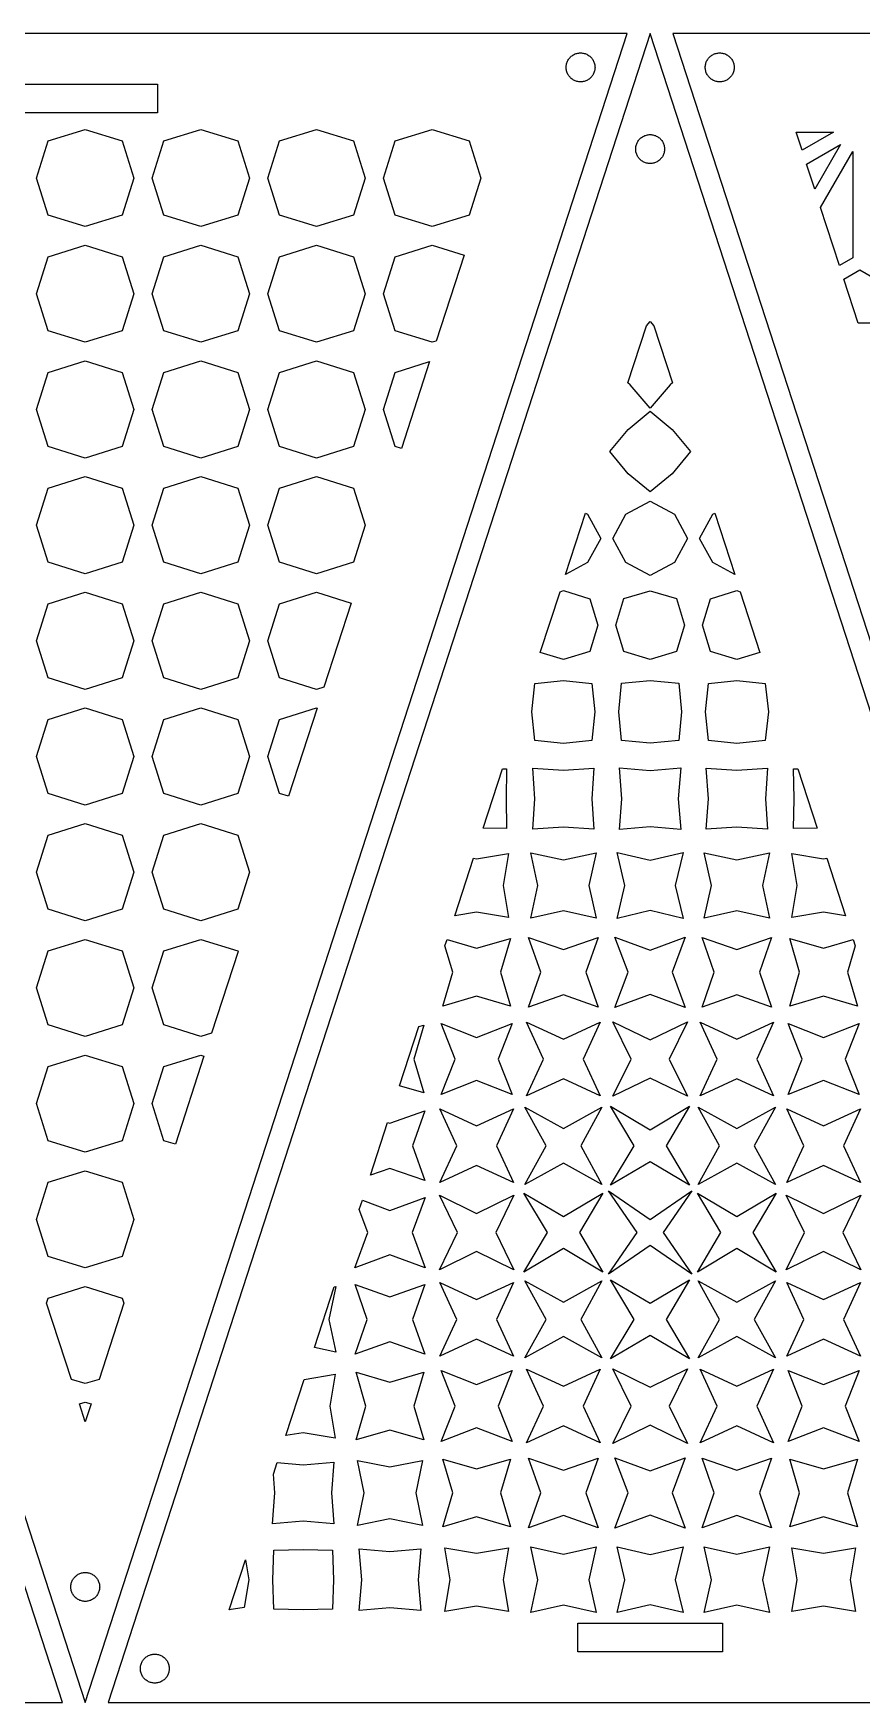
# Model space of a CAD drawing. Header units: metres. Extents: x 20 to 1108, y 20 to 485.
# Drawn here: x 478.6 to 593.2, y 20 to 250.8 of the extents above; entities that cross this region are included whole.
import ezdxf

# ---------------------------------------------------------------- set-up
doc = ezdxf.new("R2010")
doc.units = ezdxf.units.M

msp = doc.modelspace()

# ---------------------------------------------------------------- linework, layer by layer
for p, q in [((482.617, 20), (407.617, 250.826)), ((560.772, 250.826), (410.772, 250.826)), ((410.772, 250.826), (485.772, 20.0001)), ((485.772, 20.0001), (560.772, 250.826)), ((563.926, 250.826), (488.926, 20)), ((638.926, 20), (563.926, 250.826)), ((717.081, 250.826), (567.081, 250.826)), ((567.081, 250.826), (642.081, 20.0001)), ((552.49, 246.976), (552.547, 247.087)), ((552.547, 247.087), (552.611, 247.195)), ((552.611, 247.195), (552.682, 247.3)), ((552.682, 247.3), (552.758, 247.399)), ((552.758, 247.399), (552.842, 247.493)), ((552.842, 247.493), (552.931, 247.582)), ((552.931, 247.582), (553.025, 247.665)), ((553.025, 247.665), (553.124, 247.742)), ((553.124, 247.742), (553.228, 247.813)), ((553.228, 247.813), (553.336, 247.877)), ((553.336, 247.877), (553.449, 247.934)), ((553.449, 247.934), (553.564, 247.984)), ((553.564, 247.984), (553.682, 248.026)), ((553.682, 248.026), (553.802, 248.062)), ((553.802, 248.062), (553.925, 248.089)), ((553.925, 248.089), (554.049, 248.109)), ((554.049, 248.109), (554.174, 248.12)), ((554.174, 248.12), (554.3, 248.124)), ((554.3, 248.124), (554.425, 248.12)), ((554.425, 248.12), (554.55, 248.109)), ((554.55, 248.109), (554.674, 248.089)), ((554.674, 248.089), (554.797, 248.062)), ((554.797, 248.062), (554.917, 248.026)), ((554.917, 248.026), (555.036, 247.984)), ((555.036, 247.984), (555.152, 247.934)), ((555.152, 247.934), (555.263, 247.877)), ((555.263, 247.877), (555.372, 247.813)), ((555.372, 247.813), (555.475, 247.742)), ((555.475, 247.742), (555.575, 247.665)), ((555.575, 247.665), (555.669, 247.582)), ((555.669, 247.582), (555.757, 247.493)), ((555.757, 247.493), (555.841, 247.399)), ((555.841, 247.399), (555.917, 247.3)), ((555.917, 247.3), (555.989, 247.195)), ((555.989, 247.195), (556.052, 247.087)), ((556.052, 247.087), (556.11, 246.976)), ((571.743, 246.976), (571.8, 247.087)), ((571.8, 247.087), (571.864, 247.195)), ((571.864, 247.195), (571.935, 247.3)), ((571.935, 247.3), (572.011, 247.399)), ((572.011, 247.399), (572.095, 247.493)), ((572.095, 247.493), (572.183, 247.582)), ((572.183, 247.582), (572.278, 247.665)), ((572.278, 247.665), (572.378, 247.742)), ((572.378, 247.742), (572.481, 247.813)), ((572.481, 247.813), (572.589, 247.877)), ((572.589, 247.877), (572.701, 247.934)), ((572.701, 247.934), (572.817, 247.984)), ((572.817, 247.984), (572.935, 248.026)), ((572.935, 248.026), (573.055, 248.062)), ((573.055, 248.062), (573.178, 248.089)), ((573.178, 248.089), (573.302, 248.109)), ((573.302, 248.109), (573.427, 248.12)), ((573.427, 248.12), (573.552, 248.124)), ((573.552, 248.124), (573.678, 248.12)), ((573.678, 248.12), (573.803, 248.109)), ((573.803, 248.109), (573.927, 248.089)), ((573.927, 248.089), (574.05, 248.062)), ((574.05, 248.062), (574.171, 248.026)), ((574.171, 248.026), (574.289, 247.984)), ((574.289, 247.984), (574.404, 247.934)), ((574.404, 247.934), (574.516, 247.877)), ((574.516, 247.877), (574.625, 247.813)), ((574.625, 247.813), (574.728, 247.742)), ((574.728, 247.742), (574.828, 247.665)), ((574.828, 247.665), (574.922, 247.582)), ((574.922, 247.582), (575.01, 247.493)), ((575.01, 247.493), (575.094, 247.399)), ((575.094, 247.399), (575.171, 247.3)), ((575.171, 247.3), (575.242, 247.195)), ((575.242, 247.195), (575.305, 247.087)), ((575.305, 247.087), (575.363, 246.976)), ((552.3, 246.124), (552.304, 246.249)), ((552.304, 245.998), (552.3, 246.124)), ((552.304, 246.249), (552.316, 246.375)), ((552.316, 245.873), (552.304, 245.998)), ((552.316, 246.375), (552.335, 246.499)), ((552.335, 245.749), (552.316, 245.873)), ((552.335, 246.499), (552.363, 246.621)), ((552.363, 245.627), (552.335, 245.749)), ((552.363, 246.621), (552.398, 246.742)), ((552.398, 245.506), (552.363, 245.627)), ((552.398, 246.742), (552.44, 246.86)), ((552.44, 245.388), (552.398, 245.506)), ((552.44, 246.86), (552.49, 246.976)), ((552.49, 245.273), (552.44, 245.388)), ((552.547, 245.16), (552.49, 245.273)), ((552.611, 245.052), (552.547, 245.16)), ((552.682, 244.948), (552.611, 245.052)), ((552.758, 244.849), (552.682, 244.948)), ((552.842, 244.755), (552.758, 244.849)), ((552.931, 244.666), (552.842, 244.755)), ((555.757, 244.755), (555.669, 244.666)), ((555.841, 244.849), (555.757, 244.755)), ((555.917, 244.948), (555.841, 244.849)), ((555.989, 245.052), (555.917, 244.948)), ((556.052, 245.16), (555.989, 245.052)), ((556.11, 245.273), (556.052, 245.16)), ((556.11, 246.976), (556.16, 246.86)), ((556.16, 245.388), (556.11, 245.273)), ((556.16, 246.86), (556.202, 246.742)), ((556.202, 245.506), (556.16, 245.388)), ((556.202, 246.742), (556.237, 246.621)), ((556.237, 245.627), (556.202, 245.506)), ((556.237, 246.621), (556.264, 246.499)), ((556.264, 245.749), (556.237, 245.627)), ((556.264, 246.499), (556.284, 246.375)), ((556.284, 245.873), (556.264, 245.749)), ((556.284, 246.375), (556.295, 246.249)), ((556.295, 245.998), (556.284, 245.873)), ((556.295, 246.249), (556.3, 246.124)), ((556.3, 246.124), (556.295, 245.998)), ((571.552, 246.124), (571.557, 246.249)), ((571.557, 245.998), (571.552, 246.124)), ((571.557, 246.249), (571.569, 246.375)), ((571.569, 245.873), (571.557, 245.998)), ((571.569, 246.375), (571.589, 246.499)), ((571.589, 245.749), (571.569, 245.873)), ((571.589, 246.499), (571.616, 246.621)), ((571.616, 245.627), (571.589, 245.749)), ((571.616, 246.621), (571.651, 246.742)), ((571.651, 245.506), (571.616, 245.627)), ((571.651, 246.742), (571.693, 246.86)), ((571.693, 245.388), (571.651, 245.506)), ((571.693, 246.86), (571.743, 246.976)), ((571.743, 245.273), (571.693, 245.388)), ((571.8, 245.16), (571.743, 245.273)), ((571.864, 245.052), (571.8, 245.16)), ((571.935, 244.948), (571.864, 245.052)), ((572.011, 244.849), (571.935, 244.948)), ((572.095, 244.755), (572.011, 244.849)), ((572.183, 244.666), (572.095, 244.755)), ((575.01, 244.755), (574.922, 244.666)), ((575.094, 244.849), (575.01, 244.755)), ((575.171, 244.948), (575.094, 244.849)), ((575.242, 245.052), (575.171, 244.948)), ((575.305, 245.16), (575.242, 245.052)), ((575.363, 245.273), (575.305, 245.16)), ((575.363, 246.976), (575.413, 246.86)), ((575.413, 245.388), (575.363, 245.273)), ((575.413, 246.86), (575.455, 246.742)), ((575.455, 245.506), (575.413, 245.388)), ((575.455, 246.742), (575.49, 246.621)), ((575.49, 245.627), (575.455, 245.506)), ((575.49, 246.621), (575.517, 246.499)), ((575.517, 245.749), (575.49, 245.627)), ((575.517, 246.499), (575.537, 246.375)), ((575.537, 245.873), (575.517, 245.749)), ((575.537, 246.375), (575.548, 246.249)), ((575.548, 245.998), (575.537, 245.873)), ((575.548, 246.249), (575.552, 246.124)), ((575.552, 246.124), (575.548, 245.998)), ((475.772, 243.826), (495.772, 243.826)), ((495.772, 243.826), (495.772, 239.826)), ((553.025, 244.583), (552.931, 244.666)), ((553.124, 244.506), (553.025, 244.583)), ((553.228, 244.436), (553.124, 244.506)), ((553.336, 244.371), (553.228, 244.436)), ((553.449, 244.315), (553.336, 244.371)), ((553.564, 244.265), (553.449, 244.315)), ((553.682, 244.222), (553.564, 244.265)), ((553.802, 244.187), (553.682, 244.222)), ((553.925, 244.159), (553.802, 244.187)), ((554.049, 244.14), (553.925, 244.159)), ((554.174, 244.128), (554.049, 244.14)), ((554.3, 244.124), (554.174, 244.128)), ((554.425, 244.128), (554.3, 244.124)), ((554.55, 244.14), (554.425, 244.128)), ((554.674, 244.159), (554.55, 244.14)), ((554.797, 244.187), (554.674, 244.159)), ((554.917, 244.222), (554.797, 244.187)), ((555.036, 244.265), (554.917, 244.222)), ((555.152, 244.315), (555.036, 244.265)), ((555.263, 244.371), (555.152, 244.315)), ((555.372, 244.436), (555.263, 244.371)), ((555.475, 244.506), (555.372, 244.436)), ((555.575, 244.583), (555.475, 244.506)), ((555.669, 244.666), (555.575, 244.583)), ((572.278, 244.583), (572.183, 244.666)), ((572.378, 244.506), (572.278, 244.583)), ((572.481, 244.436), (572.378, 244.506)), ((572.589, 244.371), (572.481, 244.436)), ((572.701, 244.315), (572.589, 244.371)), ((572.817, 244.265), (572.701, 244.315)), ((572.935, 244.222), (572.817, 244.265)), ((573.055, 244.187), (572.935, 244.222)), ((573.178, 244.159), (573.055, 244.187)), ((573.302, 244.14), (573.178, 244.159)), ((573.427, 244.128), (573.302, 244.14)), ((573.552, 244.124), (573.427, 244.128)), ((573.678, 244.128), (573.552, 244.124)), ((573.803, 244.14), (573.678, 244.128)), ((573.927, 244.159), (573.803, 244.14)), ((574.05, 244.187), (573.927, 244.159)), ((574.171, 244.222), (574.05, 244.187)), ((574.289, 244.265), (574.171, 244.222)), ((574.404, 244.315), (574.289, 244.265)), ((574.516, 244.371), (574.404, 244.315)), ((574.625, 244.436), (574.516, 244.371)), ((574.728, 244.506), (574.625, 244.436)), ((574.828, 244.583), (574.728, 244.506)), ((574.922, 244.666), (574.828, 244.583)), ((495.772, 239.826), (475.772, 239.826)), ((479.052, 230.826), (480.652, 235.946)), ((480.652, 235.946), (485.772, 237.546)), ((485.772, 237.546), (490.892, 235.946)), ((490.892, 235.946), (492.492, 230.826)), ((495.052, 230.826), (496.652, 235.946)), ((496.652, 235.946), (501.772, 237.546)), ((501.772, 237.546), (506.892, 235.946)), ((506.892, 235.946), (508.492, 230.826)), ((511.052, 230.826), (512.652, 235.946)), ((512.652, 235.946), (517.772, 237.546)), ((517.772, 237.546), (522.892, 235.946)), ((522.892, 235.946), (524.492, 230.826)), ((527.052, 230.826), (528.652, 235.946)), ((528.652, 235.946), (533.772, 237.546)), ((533.772, 237.546), (538.892, 235.946)), ((538.892, 235.946), (540.492, 230.826)), ((561.989, 235.324), (562.024, 235.444)), ((562.024, 235.444), (562.067, 235.562)), ((562.067, 235.562), (562.117, 235.678)), ((562.117, 235.678), (562.173, 235.79)), ((562.173, 235.79), (562.238, 235.898)), ((562.238, 235.898), (562.308, 236.002)), ((562.308, 236.002), (562.385, 236.101)), ((562.385, 236.101), (562.468, 236.195)), ((562.468, 236.195), (562.557, 236.284)), ((562.557, 236.284), (562.652, 236.367)), ((562.652, 236.367), (562.751, 236.444)), ((562.751, 236.444), (562.855, 236.515)), ((562.855, 236.515), (562.962, 236.579)), ((562.962, 236.579), (563.075, 236.636)), ((563.075, 236.636), (563.19, 236.686)), ((563.19, 236.686), (563.308, 236.728)), ((563.308, 236.728), (563.429, 236.763)), ((563.429, 236.763), (563.551, 236.791)), ((563.551, 236.791), (563.675, 236.81)), ((563.675, 236.81), (563.8, 236.822)), ((563.8, 236.822), (563.926, 236.826)), ((563.926, 236.826), (564.052, 236.822)), ((564.052, 236.822), (564.177, 236.81)), ((564.177, 236.81), (564.301, 236.791)), ((564.301, 236.791), (564.423, 236.763)), ((564.423, 236.763), (564.544, 236.728)), ((564.544, 236.728), (564.663, 236.686)), ((564.663, 236.686), (564.778, 236.636)), ((564.778, 236.636), (564.89, 236.579)), ((564.89, 236.579), (564.998, 236.515)), ((564.998, 236.515), (565.102, 236.444)), ((565.102, 236.444), (565.201, 236.367)), ((565.201, 236.367), (565.295, 236.284)), ((565.295, 236.284), (565.384, 236.195)), ((565.384, 236.195), (565.467, 236.101)), ((565.467, 236.101), (565.544, 236.002)), ((565.544, 236.002), (565.615, 235.898)), ((565.615, 235.898), (565.679, 235.79)), ((565.679, 235.79), (565.736, 235.678)), ((565.736, 235.678), (565.786, 235.562)), ((565.786, 235.562), (565.829, 235.444)), ((565.829, 235.444), (565.864, 235.324)), ((584.136, 237.167), (589.289, 237.167)), ((584.95, 234.663), (584.136, 237.167)), ((589.289, 237.167), (584.95, 234.663)), ((585.571, 232.752), (590.271, 235.466)), ((590.271, 235.466), (586.699, 229.279)), ((561.926, 234.826), (561.93, 234.952)), ((561.93, 234.701), (561.926, 234.826)), ((561.93, 234.952), (561.942, 235.077)), ((561.942, 234.576), (561.93, 234.701)), ((561.942, 235.077), (561.961, 235.201)), ((561.961, 234.451), (561.942, 234.576)), ((561.961, 235.201), (561.989, 235.324)), ((561.989, 234.329), (561.961, 234.451)), ((562.024, 234.208), (561.989, 234.329)), ((562.067, 234.09), (562.024, 234.208)), ((562.117, 233.975), (562.067, 234.09)), ((562.173, 233.863), (562.117, 233.975)), ((562.238, 233.755), (562.173, 233.863)), ((562.308, 233.651), (562.238, 233.755)), ((562.385, 233.551), (562.308, 233.651)), ((562.468, 233.457), (562.385, 233.551)), ((562.557, 233.368), (562.468, 233.457)), ((562.652, 233.285), (562.557, 233.368)), ((562.751, 233.208), (562.652, 233.285)), ((562.855, 233.138), (562.751, 233.208)), ((562.962, 233.074), (562.855, 233.138)), ((564.998, 233.138), (564.89, 233.074)), ((565.102, 233.208), (564.998, 233.138)), ((565.201, 233.285), (565.102, 233.208)), ((565.295, 233.368), (565.201, 233.285)), ((565.384, 233.457), (565.295, 233.368)), ((565.467, 233.551), (565.384, 233.457)), ((565.544, 233.651), (565.467, 233.551)), ((565.615, 233.755), (565.544, 233.651)), ((565.679, 233.863), (565.615, 233.755)), ((565.736, 233.975), (565.679, 233.863)), ((565.786, 234.09), (565.736, 233.975)), ((565.829, 234.208), (565.786, 234.09)), ((565.864, 234.329), (565.829, 234.208)), ((565.864, 235.324), (565.891, 235.201)), ((565.891, 234.451), (565.864, 234.329)), ((565.891, 235.201), (565.911, 235.077)), ((565.911, 234.576), (565.891, 234.451)), ((565.911, 235.077), (565.922, 234.952)), ((565.922, 234.701), (565.911, 234.576)), ((565.922, 234.952), (565.926, 234.826)), ((565.926, 234.826), (565.922, 234.701)), ((587.517, 226.763), (591.974, 234.483)), ((591.974, 234.483), (591.973, 219.809)), ((480.652, 225.706), (479.052, 230.826)), ((492.492, 230.826), (490.892, 225.706)), ((496.652, 225.706), (495.052, 230.826)), ((508.492, 230.826), (506.892, 225.706)), ((512.652, 225.706), (511.052, 230.826)), ((524.492, 230.826), (522.892, 225.706)), ((528.652, 225.706), (527.052, 230.826)), ((540.492, 230.826), (538.892, 225.706)), ((563.075, 233.017), (562.962, 233.074)), ((563.19, 232.967), (563.075, 233.017)), ((563.308, 232.924), (563.19, 232.967)), ((563.429, 232.889), (563.308, 232.924)), ((563.551, 232.862), (563.429, 232.889)), ((563.675, 232.842), (563.551, 232.862)), ((563.8, 232.83), (563.675, 232.842)), ((563.926, 232.826), (563.8, 232.83)), ((564.052, 232.83), (563.926, 232.826)), ((564.177, 232.842), (564.052, 232.83)), ((564.301, 232.862), (564.177, 232.842)), ((564.423, 232.889), (564.301, 232.862)), ((564.544, 232.924), (564.423, 232.889)), ((564.663, 232.967), (564.544, 232.924)), ((564.778, 233.017), (564.663, 232.967)), ((564.89, 233.074), (564.778, 233.017)), ((586.699, 229.279), (585.571, 232.752)), ((590.124, 218.741), (587.517, 226.763)), ((485.772, 224.107), (480.652, 225.706)), ((490.892, 225.706), (485.772, 224.107)), ((501.772, 224.107), (496.652, 225.706)), ((506.892, 225.706), (501.772, 224.107)), ((517.772, 224.107), (512.652, 225.706)), ((522.892, 225.706), (517.772, 224.107)), ((533.772, 224.107), (528.652, 225.706)), ((538.892, 225.706), (533.772, 224.107)), ((479.052, 214.826), (480.652, 219.946)), ((480.652, 219.946), (485.772, 221.546)), ((485.772, 221.546), (490.892, 219.946)), ((490.892, 219.946), (492.492, 214.826)), ((495.052, 214.826), (496.652, 219.946)), ((496.652, 219.946), (501.772, 221.546)), ((501.772, 221.546), (506.892, 219.946)), ((506.892, 219.946), (508.492, 214.826)), ((511.052, 214.826), (512.652, 219.946)), ((512.652, 219.946), (517.772, 221.546)), ((517.772, 221.546), (522.892, 219.946)), ((522.892, 219.946), (524.492, 214.826)), ((527.052, 214.826), (528.652, 219.946)), ((528.652, 219.946), (533.772, 221.546)), ((533.772, 221.546), (538.192, 220.165)), ((538.192, 220.165), (534.33, 208.281)), ((591.973, 219.809), (590.124, 218.741)), ((590.744, 216.83), (592.956, 218.107)), ((592.956, 218.107), (605.664, 210.771)), ((480.652, 209.706), (479.052, 214.826)), ((492.492, 214.826), (490.892, 209.706)), ((496.652, 209.706), (495.052, 214.826)), ((508.492, 214.826), (506.892, 209.706)), ((512.652, 209.706), (511.052, 214.826)), ((524.492, 214.826), (522.892, 209.706)), ((528.652, 209.706), (527.052, 214.826)), ((592.714, 210.771), (590.744, 216.83)), ((560.846, 202.513), (563.405, 210.387)), ((563.405, 210.387), (563.926, 211)), ((563.926, 211), (564.448, 210.387)), ((564.448, 210.387), (567.006, 202.513)), ((605.664, 210.771), (592.714, 210.771)), ((485.772, 208.107), (480.652, 209.706)), ((490.892, 209.706), (485.772, 208.107)), ((501.772, 208.107), (496.652, 209.706)), ((506.892, 209.706), (501.772, 208.107)), ((517.772, 208.107), (512.652, 209.706)), ((522.892, 209.706), (517.772, 208.107)), ((533.772, 208.107), (528.652, 209.706)), ((534.33, 208.281), (533.772, 208.107)), ((480.652, 203.946), (485.772, 205.546)), ((485.772, 205.546), (490.892, 203.946)), ((496.652, 203.946), (501.772, 205.546)), ((501.772, 205.546), (506.892, 203.946)), ((512.652, 203.946), (517.772, 205.546)), ((517.772, 205.546), (522.892, 203.946)), ((479.052, 198.826), (480.652, 203.946)), ((490.892, 203.946), (492.492, 198.826)), ((495.052, 198.826), (496.652, 203.946)), ((506.892, 203.946), (508.492, 198.826)), ((511.052, 198.826), (512.652, 203.946)), ((522.892, 203.946), (524.492, 198.826)), ((527.052, 198.826), (528.652, 203.946)), ((528.652, 203.946), (533.405, 205.432)), ((533.405, 205.432), (529.508, 193.439)), ((561.167, 202.24), (560.846, 202.513)), ((563.926, 199), (561.167, 202.24)), ((566.686, 202.24), (563.926, 199)), ((567.006, 202.513), (566.686, 202.24)), ((480.652, 193.706), (479.052, 198.826)), ((492.492, 198.826), (490.892, 193.706)), ((496.652, 193.706), (495.052, 198.826)), ((508.492, 198.826), (506.892, 193.706)), ((512.652, 193.706), (511.052, 198.826)), ((524.492, 198.826), (522.892, 193.706)), ((528.652, 193.706), (527.052, 198.826)), ((560.867, 196.06), (563.926, 198.58)), ((563.926, 198.58), (566.986, 196.06)), ((558.346, 193), (560.867, 196.06)), ((566.986, 196.06), (569.506, 193)), ((485.772, 192.107), (480.652, 193.706)), ((490.892, 193.706), (485.772, 192.107)), ((501.772, 192.107), (496.652, 193.706)), ((506.892, 193.706), (501.772, 192.107)), ((517.772, 192.107), (512.652, 193.706)), ((522.892, 193.706), (517.772, 192.107)), ((529.508, 193.439), (528.652, 193.706)), ((560.867, 189.94), (558.346, 193)), ((569.506, 193), (566.986, 189.94)), ((480.652, 187.946), (485.772, 189.546)), ((485.772, 189.546), (490.892, 187.946)), ((496.652, 187.946), (501.772, 189.546)), ((501.772, 189.546), (506.892, 187.946)), ((512.652, 187.946), (517.772, 189.546)), ((517.772, 189.546), (522.892, 187.946)), ((563.926, 187.42), (560.867, 189.94)), ((566.986, 189.94), (563.926, 187.42)), ((479.052, 182.826), (480.652, 187.946)), ((490.892, 187.946), (492.492, 182.826)), ((495.052, 182.826), (496.652, 187.946)), ((506.892, 187.946), (508.492, 182.826)), ((511.052, 182.826), (512.652, 187.946)), ((522.892, 187.946), (524.492, 182.826)), ((560.566, 184.36), (563.926, 186.16)), ((563.926, 186.16), (567.287, 184.36)), ((480.652, 177.706), (479.052, 182.826)), ((492.492, 182.826), (490.892, 177.706)), ((496.652, 177.706), (495.052, 182.826)), ((508.492, 182.826), (506.892, 177.706)), ((512.652, 177.706), (511.052, 182.826)), ((524.492, 182.826), (522.892, 177.706)), ((552.224, 175.978), (554.991, 184.494)), ((554.991, 184.494), (555.268, 184.341)), ((555.268, 184.341), (557.113, 181)), ((558.766, 181), (560.566, 184.36)), ((567.287, 184.36), (569.086, 181)), ((570.74, 181), (572.584, 184.341)), ((572.584, 184.341), (572.862, 184.494)), ((572.862, 184.494), (575.628, 175.978)), ((557.113, 181), (555.268, 177.659)), ((560.566, 177.64), (558.766, 181)), ((569.086, 181), (567.287, 177.64)), ((572.584, 177.659), (570.74, 181)), ((485.772, 176.107), (480.652, 177.706)), ((490.892, 177.706), (485.772, 176.107)), ((501.772, 176.107), (496.652, 177.706)), ((506.892, 177.706), (501.772, 176.107)), ((517.772, 176.107), (512.652, 177.706)), ((522.892, 177.706), (517.772, 176.107)), ((555.268, 177.659), (552.224, 175.978)), ((563.926, 175.84), (560.566, 177.64)), ((567.287, 177.64), (563.926, 175.84)), ((575.628, 175.978), (572.584, 177.659)), ((480.652, 171.946), (485.772, 173.546)), ((485.772, 173.546), (490.892, 171.946)), ((496.652, 171.946), (501.772, 173.546)), ((501.772, 173.546), (506.892, 171.946)), ((512.652, 171.946), (517.772, 173.546)), ((517.772, 173.546), (522.558, 172.05)), ((548.73, 165.224), (551.459, 173.625)), ((551.459, 173.625), (551.926, 173.77)), ((551.926, 173.77), (555.565, 172.639)), ((560.266, 172.66), (563.926, 173.74)), ((563.926, 173.74), (567.586, 172.66)), ((572.288, 172.639), (575.926, 173.77)), ((575.926, 173.77), (576.393, 173.625)), ((576.393, 173.625), (579.123, 165.224)), ((479.052, 166.826), (480.652, 171.946)), ((490.892, 171.946), (492.492, 166.826)), ((495.052, 166.826), (496.652, 171.946)), ((506.892, 171.946), (508.492, 166.826)), ((511.052, 166.826), (512.652, 171.946)), ((522.558, 172.05), (518.78, 160.421)), ((555.565, 172.639), (556.696, 169)), ((559.186, 169), (560.266, 172.66)), ((567.586, 172.66), (568.667, 169)), ((571.157, 169), (572.288, 172.639)), ((556.696, 169), (555.565, 165.361)), ((560.266, 165.34), (559.186, 169)), ((568.667, 169), (567.586, 165.34)), ((572.288, 165.361), (571.157, 169)), ((480.652, 161.706), (479.052, 166.826)), ((492.492, 166.826), (490.892, 161.706)), ((496.652, 161.706), (495.052, 166.826)), ((508.492, 166.826), (506.892, 161.706)), ((512.652, 161.706), (511.052, 166.826)), ((551.926, 164.23), (548.73, 165.224)), ((555.565, 165.361), (551.926, 164.23)), ((563.926, 164.26), (560.266, 165.34)), ((567.586, 165.34), (563.926, 164.26)), ((575.926, 164.23), (572.288, 165.361)), ((579.123, 165.224), (575.926, 164.23)), ((485.772, 160.107), (480.652, 161.706)), ((490.892, 161.706), (485.772, 160.107)), ((501.772, 160.107), (496.652, 161.706)), ((506.892, 161.706), (501.772, 160.107)), ((517.772, 160.107), (512.652, 161.706)), ((518.78, 160.421), (517.772, 160.107)), ((547.572, 157), (547.991, 160.935)), ((547.991, 160.935), (551.926, 161.355)), ((551.926, 161.355), (555.862, 160.935)), ((555.862, 160.935), (556.281, 157)), ((559.607, 157), (559.966, 160.96)), ((559.966, 160.96), (563.926, 161.32)), ((563.926, 161.32), (567.886, 160.96)), ((567.886, 160.96), (568.246, 157)), ((571.572, 157), (571.991, 160.935)), ((571.991, 160.935), (575.926, 161.355)), ((575.926, 161.355), (579.862, 160.935)), ((579.862, 160.935), (580.281, 157)), ((480.652, 155.946), (485.772, 157.546)), ((485.772, 157.546), (490.892, 155.946)), ((496.652, 155.946), (501.772, 157.546)), ((501.772, 157.546), (506.892, 155.946)), ((512.652, 155.946), (517.772, 157.546)), ((517.839, 157.526), (513.874, 145.324)), ((517.772, 157.546), (517.839, 157.526)), ((547.991, 153.065), (547.572, 157)), ((556.281, 157), (555.862, 153.065)), ((559.966, 153.04), (559.607, 157)), ((568.246, 157), (567.886, 153.04)), ((571.991, 153.065), (571.572, 157)), ((580.281, 157), (579.862, 153.065)), ((479.052, 150.826), (480.652, 155.946)), ((490.892, 155.946), (492.492, 150.826)), ((495.052, 150.826), (496.652, 155.946)), ((506.892, 155.946), (508.492, 150.826)), ((511.052, 150.826), (512.652, 155.946)), ((551.926, 152.645), (547.991, 153.065)), ((555.862, 153.065), (551.926, 152.645)), ((563.926, 152.68), (559.966, 153.04)), ((567.886, 153.04), (563.926, 152.68)), ((575.926, 152.645), (571.991, 153.065)), ((579.862, 153.065), (575.926, 152.645)), ((480.652, 145.706), (479.052, 150.826)), ((492.492, 150.826), (490.892, 145.706)), ((496.652, 145.706), (495.052, 150.826)), ((508.492, 150.826), (506.892, 145.706)), ((512.652, 145.706), (511.052, 150.826)), ((540.834, 140.92), (543.501, 149.133)), ((543.501, 149.133), (544.071, 149.144)), ((544.071, 149.144), (543.988, 145)), ((547.985, 145), (547.696, 149.23)), ((547.696, 149.23), (551.926, 148.942)), ((551.926, 148.942), (556.157, 149.23)), ((556.157, 149.23), (555.868, 145)), ((560.026, 145), (559.667, 149.26)), ((559.667, 149.26), (563.926, 148.9)), ((563.926, 148.9), (568.186, 149.26)), ((568.186, 149.26), (567.827, 145)), ((571.985, 145), (571.696, 149.23)), ((571.696, 149.23), (575.926, 148.942)), ((575.926, 148.942), (580.157, 149.23)), ((580.157, 149.23), (579.868, 145)), ((583.865, 145), (583.782, 149.144)), ((583.782, 149.144), (584.351, 149.133)), ((584.351, 149.133), (587.019, 140.92)), ((485.772, 144.107), (480.652, 145.706)), ((490.892, 145.706), (485.772, 144.107)), ((501.772, 144.107), (496.652, 145.706)), ((506.892, 145.706), (501.772, 144.107)), ((513.874, 145.324), (512.652, 145.706)), ((543.988, 145), (544.071, 140.856)), ((547.696, 140.77), (547.985, 145)), ((555.868, 145), (556.157, 140.77)), ((559.667, 140.74), (560.026, 145)), ((567.827, 145), (568.186, 140.74)), ((571.696, 140.77), (571.985, 145)), ((579.868, 145), (580.157, 140.77)), ((583.782, 140.856), (583.865, 145)), ((480.652, 139.946), (485.772, 141.546)), ((485.772, 141.546), (490.892, 139.946)), ((496.652, 139.946), (501.772, 141.546)), ((501.772, 141.546), (506.892, 139.946)), ((544.071, 140.856), (540.834, 140.92)), ((551.926, 141.058), (547.696, 140.77)), ((556.157, 140.77), (551.926, 141.058)), ((563.926, 141.1), (559.667, 140.74)), ((568.186, 140.74), (563.926, 141.1)), ((575.926, 141.058), (571.696, 140.77)), ((580.157, 140.77), (575.926, 141.058)), ((587.019, 140.92), (583.782, 140.856)), ((479.052, 134.826), (480.652, 139.946)), ((490.892, 139.946), (492.492, 134.826)), ((495.052, 134.826), (496.652, 139.946)), ((506.892, 139.946), (508.492, 134.826)), ((536.9, 128.815), (539.479, 136.753)), ((539.479, 136.753), (539.926, 136.678)), ((539.926, 136.678), (544.344, 137.418)), ((544.344, 137.418), (543.604, 133)), ((548.395, 133), (547.404, 137.523)), ((547.404, 137.523), (551.926, 136.532)), ((551.926, 136.532), (556.449, 137.523)), ((556.449, 137.523), (555.458, 133)), ((560.447, 133), (559.367, 137.56)), ((559.367, 137.56), (563.926, 136.48)), ((563.926, 136.48), (568.486, 137.56)), ((568.486, 137.56), (567.406, 133)), ((572.395, 133), (571.404, 137.523)), ((571.404, 137.523), (575.926, 136.532)), ((575.926, 136.532), (580.449, 137.523)), ((580.449, 137.523), (579.458, 133)), ((584.249, 133), (583.508, 137.418)), ((583.508, 137.418), (587.926, 136.678)), ((587.926, 136.678), (588.374, 136.753)), ((588.374, 136.753), (590.953, 128.815)), ((480.652, 129.706), (479.052, 134.826)), ((492.492, 134.826), (490.892, 129.706)), ((496.652, 129.706), (495.052, 134.826)), ((508.492, 134.826), (506.892, 129.706)), ((543.604, 133), (544.344, 128.582)), ((547.404, 128.477), (548.395, 133)), ((555.458, 133), (556.449, 128.477)), ((559.367, 128.44), (560.447, 133)), ((567.406, 133), (568.486, 128.44)), ((571.404, 128.477), (572.395, 133)), ((579.458, 133), (580.449, 128.477)), ((583.508, 128.582), (584.249, 133)), ((485.772, 128.107), (480.652, 129.706)), ((490.892, 129.706), (485.772, 128.107)), ((501.772, 128.107), (496.652, 129.706)), ((506.892, 129.706), (501.772, 128.107)), ((539.926, 129.322), (536.9, 128.815)), ((544.344, 128.582), (539.926, 129.322)), ((551.926, 129.468), (547.404, 128.477)), ((556.449, 128.477), (551.926, 129.468)), ((563.926, 129.52), (559.367, 128.44)), ((568.486, 128.44), (563.926, 129.52)), ((575.926, 129.468), (571.404, 128.477)), ((580.449, 128.477), (575.926, 129.468)), ((587.926, 129.322), (583.508, 128.582)), ((590.953, 128.815), (587.926, 129.322)), ((480.652, 123.946), (485.772, 125.546)), ((485.772, 125.546), (490.892, 123.946)), ((496.652, 123.946), (501.772, 125.546)), ((501.772, 125.546), (506.892, 123.946)), ((535.547, 124.652), (535.826, 125.51)), ((536.612, 121), (535.547, 124.652)), ((535.826, 125.51), (539.926, 124.314)), ((539.926, 124.314), (544.604, 125.678)), ((544.604, 125.678), (543.241, 121)), ((548.798, 121), (547.115, 125.811)), ((547.115, 125.811), (551.926, 124.128)), ((551.926, 124.128), (556.738, 125.811)), ((556.738, 125.811), (555.054, 121)), ((560.867, 121), (559.066, 125.86)), ((559.066, 125.86), (563.926, 124.06)), ((563.926, 124.06), (568.787, 125.86)), ((568.787, 125.86), (566.986, 121)), ((572.798, 121), (571.115, 125.811)), ((571.115, 125.811), (575.926, 124.128)), ((575.926, 124.128), (580.738, 125.811)), ((580.738, 125.811), (579.054, 121)), ((584.612, 121), (583.249, 125.678)), ((583.249, 125.678), (587.926, 124.314)), ((587.926, 124.314), (592.027, 125.51)), ((592.305, 124.652), (591.241, 121)), ((592.027, 125.51), (592.305, 124.652)), ((479.052, 118.826), (480.652, 123.946)), ((490.892, 123.946), (492.492, 118.826)), ((495.052, 118.826), (496.652, 123.946)), ((506.91, 123.888), (503.23, 112.563)), ((506.892, 123.946), (506.91, 123.888)), ((535.249, 116.322), (536.612, 121)), ((543.241, 121), (544.604, 116.322)), ((547.115, 116.188), (548.798, 121)), ((555.054, 121), (556.738, 116.188)), ((559.066, 116.14), (560.867, 121)), ((566.986, 121), (568.787, 116.14)), ((571.115, 116.188), (572.798, 121)), ((579.054, 121), (580.738, 116.188)), ((583.249, 116.322), (584.612, 121)), ((591.241, 121), (592.604, 116.322)), ((480.652, 113.706), (479.052, 118.826)), ((492.492, 118.826), (490.892, 113.706)), ((496.652, 113.706), (495.052, 118.826)), ((551.926, 117.872), (547.115, 116.188)), ((556.738, 116.188), (551.926, 117.872)), ((563.926, 117.94), (559.066, 116.14)), ((568.787, 116.14), (563.926, 117.94)), ((575.926, 117.872), (571.115, 116.188)), ((580.738, 116.188), (575.926, 117.872)), ((539.926, 117.686), (535.249, 116.322)), ((544.604, 116.322), (539.926, 117.686)), ((587.926, 117.686), (583.249, 116.322)), ((592.604, 116.322), (587.926, 117.686)), ((485.772, 112.107), (480.652, 113.706)), ((490.892, 113.706), (485.772, 112.107)), ((501.772, 112.107), (496.652, 113.706)), ((529.258, 105.297), (531.917, 113.478)), ((532.604, 113.678), (531.241, 109)), ((531.917, 113.478), (532.604, 113.678)), ((536.938, 109), (535.015, 113.911)), ((535.015, 113.911), (539.926, 111.988)), ((539.926, 111.988), (544.837, 113.911)), ((544.837, 113.911), (542.915, 109)), ((549.187, 109), (546.837, 114.089)), ((546.837, 114.089), (551.926, 111.739)), ((551.926, 111.739), (557.015, 114.089)), ((557.015, 114.089), (554.666, 109)), ((561.287, 109), (558.766, 114.16)), ((558.766, 114.16), (563.926, 111.64)), ((563.926, 111.64), (569.086, 114.16)), ((569.086, 114.16), (566.566, 109)), ((573.187, 109), (570.837, 114.089)), ((570.837, 114.089), (575.926, 111.739)), ((575.926, 111.739), (581.015, 114.089)), ((581.015, 114.089), (578.666, 109)), ((584.938, 109), (583.015, 113.911)), ((583.015, 113.911), (587.926, 111.988)), ((587.926, 111.988), (592.837, 113.911)), ((592.837, 113.911), (590.915, 109)), ((503.23, 112.563), (501.772, 112.107)), ((480.652, 107.946), (485.772, 109.546)), ((485.772, 109.546), (490.892, 107.946)), ((496.652, 107.946), (501.772, 109.546)), ((502.205, 109.41), (498.242, 97.2091)), ((501.772, 109.546), (502.205, 109.41)), ((531.241, 109), (532.604, 104.322)), ((535.015, 104.089), (536.938, 109)), ((542.915, 109), (544.837, 104.089)), ((546.837, 103.911), (549.187, 109)), ((554.666, 109), (557.015, 103.911)), ((558.766, 103.84), (561.287, 109)), ((566.566, 109), (569.086, 103.84)), ((570.837, 103.911), (573.187, 109)), ((578.666, 109), (581.015, 103.911)), ((583.015, 104.089), (584.938, 109)), ((590.915, 109), (592.837, 104.089)), ((479.052, 102.826), (480.652, 107.946)), ((490.892, 107.946), (492.492, 102.826)), ((495.052, 102.826), (496.652, 107.946)), ((551.926, 106.261), (546.837, 103.911)), ((557.015, 103.911), (551.926, 106.261)), ((563.926, 106.36), (558.766, 103.84)), ((569.086, 103.84), (563.926, 106.36)), ((575.926, 106.261), (570.837, 103.911)), ((581.015, 103.911), (575.926, 106.261)), ((532.604, 104.322), (529.258, 105.297)), ((539.926, 106.012), (535.015, 104.089)), ((544.837, 104.089), (539.926, 106.012)), ((587.926, 106.012), (583.015, 104.089)), ((592.837, 104.089), (587.926, 106.012)), ((480.652, 97.7062), (479.052, 102.826)), ((492.492, 102.826), (490.892, 97.7062)), ((496.652, 97.7062), (495.052, 102.826)), ((527.926, 100.128), (532.738, 101.812)), ((532.738, 101.812), (531.054, 97)), ((537.187, 97), (534.837, 102.089)), ((534.837, 102.089), (539.926, 99.7393)), ((539.926, 99.7393), (545.015, 102.089)), ((545.015, 102.089), (542.666, 97)), ((549.533, 97), (546.59, 102.336)), ((546.59, 102.336), (551.926, 99.3936)), ((551.926, 99.3936), (557.262, 102.336)), ((557.262, 102.336), (554.32, 97)), ((561.707, 97), (558.466, 102.46)), ((558.466, 102.46), (563.926, 99.2197)), ((563.926, 99.2197), (569.386, 102.46)), ((569.386, 102.46), (566.146, 97)), ((573.533, 97), (570.59, 102.336)), ((570.59, 102.336), (575.926, 99.3936)), ((575.926, 99.3936), (581.262, 102.336)), ((581.262, 102.336), (578.32, 97)), ((585.187, 97), (582.837, 102.089)), ((582.837, 102.089), (587.926, 99.7393)), ((587.926, 99.7393), (593.015, 102.089)), ((593.015, 102.089), (590.666, 97)), ((525.241, 92.9326), (527.615, 100.237)), ((527.615, 100.237), (527.926, 100.128)), ((485.772, 96.1066), (480.652, 97.7062)), ((490.892, 97.7062), (485.772, 96.1066)), ((498.242, 97.2091), (496.652, 97.7062)), ((531.054, 97), (532.738, 92.1885)), ((534.837, 91.9111), (537.187, 97)), ((542.666, 97), (545.015, 91.9111)), ((546.59, 91.6641), (549.533, 97)), ((554.32, 97), (557.262, 91.6641)), ((558.466, 91.54), (561.707, 97)), ((566.146, 97), (569.386, 91.54)), ((570.59, 91.6641), (573.533, 97)), ((578.32, 97), (581.262, 91.6641)), ((582.837, 91.9111), (585.187, 97)), ((590.666, 97), (593.015, 91.9111)), ((563.926, 94.7803), (558.466, 91.54)), ((569.386, 91.54), (563.926, 94.7803)), ((480.652, 91.9464), (485.772, 93.546)), ((485.772, 93.546), (490.892, 91.9464)), ((527.926, 93.8721), (525.241, 92.9326)), ((532.738, 92.1885), (527.926, 93.8721)), ((539.926, 94.2607), (534.837, 91.9111)), ((545.015, 91.9111), (539.926, 94.2607)), ((551.926, 94.6064), (546.59, 91.6641)), ((557.262, 91.6641), (551.926, 94.6064)), ((575.926, 94.6064), (570.59, 91.6641)), ((581.262, 91.6641), (575.926, 94.6064)), ((587.926, 94.2607), (582.837, 91.9111)), ((593.015, 91.9111), (587.926, 94.2607)), ((479.052, 86.8263), (480.652, 91.9464)), ((490.892, 91.9464), (492.492, 86.8263)), ((537.287, 85), (534.766, 90.1602)), ((534.766, 90.1602), (539.926, 87.6396)), ((539.926, 87.6396), (545.086, 90.1602)), ((545.086, 90.1602), (542.566, 85)), ((549.707, 85), (546.466, 90.46)), ((546.466, 90.46), (551.926, 87.2197)), ((551.926, 87.2197), (557.386, 90.46)), ((557.386, 90.46), (554.146, 85)), ((562.126, 85), (558.167, 90.7598)), ((558.167, 90.7598), (563.926, 86.7998)), ((563.926, 86.7998), (569.686, 90.7598)), ((569.686, 90.7598), (565.726, 85)), ((573.707, 85), (570.466, 90.46)), ((570.466, 90.46), (575.926, 87.2197)), ((575.926, 87.2197), (581.386, 90.46)), ((581.386, 90.46), (578.146, 85)), ((585.287, 85), (582.766, 90.1602)), ((582.766, 90.1602), (587.926, 87.6396)), ((587.926, 87.6396), (593.086, 90.1602)), ((593.086, 90.1602), (590.566, 85)), ((523.693, 88.168), (524.117, 89.4707)), ((524.867, 85), (523.693, 88.168)), ((524.117, 89.4707), (527.926, 88.0596)), ((527.926, 88.0596), (532.787, 89.8604)), ((532.787, 89.8604), (530.986, 85)), ((480.652, 81.7062), (479.052, 86.8263)), ((492.492, 86.8263), (490.892, 81.7062)), ((523.066, 80.1396), (524.867, 85)), ((530.986, 85), (532.787, 80.1396)), ((534.766, 79.8398), (537.287, 85)), ((542.566, 85), (545.086, 79.8398)), ((546.466, 79.54), (549.707, 85)), ((554.146, 85), (557.386, 79.54)), ((558.167, 79.2402), (562.126, 85)), ((563.926, 83.2002), (558.167, 79.2402)), ((569.686, 79.2402), (563.926, 83.2002)), ((565.726, 85), (569.686, 79.2402)), ((570.466, 79.54), (573.707, 85)), ((578.146, 85), (581.386, 79.54)), ((582.766, 79.8398), (585.287, 85)), ((590.566, 85), (593.086, 79.8398)), ((485.772, 80.1066), (480.652, 81.7062)), ((490.892, 81.7062), (485.772, 80.1066)), ((527.926, 81.9404), (523.066, 80.1396)), ((532.787, 80.1396), (527.926, 81.9404)), ((539.926, 82.3604), (534.766, 79.8398)), ((545.086, 79.8398), (539.926, 82.3604)), ((551.926, 82.7803), (546.466, 79.54)), ((557.386, 79.54), (551.926, 82.7803)), ((575.926, 82.7803), (570.466, 79.54)), ((581.386, 79.54), (575.926, 82.7803)), ((587.926, 82.3604), (582.766, 79.8398)), ((593.086, 79.8398), (587.926, 82.3604)), ((480.652, 75.9464), (485.772, 77.546)), ((485.772, 77.546), (490.892, 75.9464)), ((517.504, 69.1221), (520.217, 77.4727)), ((520.449, 77.5225), (519.458, 73)), ((520.217, 77.4727), (520.449, 77.5225)), ((524.798, 73), (523.115, 77.8115)), ((523.115, 77.8115), (527.926, 76.1279)), ((527.926, 76.1279), (532.738, 77.8115)), ((532.738, 77.8115), (531.054, 73)), ((537.187, 73), (534.837, 78.0889)), ((534.837, 78.0889), (539.926, 75.7393)), ((539.926, 75.7393), (545.015, 78.0889)), ((545.015, 78.0889), (542.666, 73)), ((549.533, 73), (546.59, 78.3359)), ((546.59, 78.3359), (551.926, 75.3936)), ((551.926, 75.3936), (557.262, 78.3359)), ((557.262, 78.3359), (554.32, 73)), ((561.707, 73), (558.466, 78.46)), ((558.466, 78.46), (563.926, 75.2197)), ((563.926, 75.2197), (569.386, 78.46)), ((569.386, 78.46), (566.146, 73)), ((573.533, 73), (570.59, 78.3359)), ((570.59, 78.3359), (575.926, 75.3936)), ((575.926, 75.3936), (581.262, 78.3359)), ((581.262, 78.3359), (578.32, 73)), ((585.187, 73), (582.837, 78.0889)), ((582.837, 78.0889), (587.926, 75.7393)), ((587.926, 75.7393), (593.015, 78.0889)), ((593.015, 78.0889), (590.666, 73)), ((480.436, 75.255), (480.652, 75.9464)), ((483.865, 64.7023), (480.436, 75.255)), ((491.108, 75.255), (487.679, 64.7023)), ((490.892, 75.9464), (491.108, 75.255)), ((519.458, 73), (520.449, 68.4775)), ((523.115, 68.1885), (524.798, 73)), ((531.054, 73), (532.738, 68.1885)), ((534.837, 67.9111), (537.187, 73)), ((542.666, 73), (545.015, 67.9111)), ((546.59, 67.6641), (549.533, 73)), ((554.32, 73), (557.262, 67.6641)), ((558.466, 67.54), (561.707, 73)), ((566.146, 73), (569.386, 67.54)), ((570.59, 67.6641), (573.533, 73)), ((578.32, 73), (581.262, 67.6641)), ((582.837, 67.9111), (585.187, 73)), ((590.666, 73), (593.015, 67.9111)), ((527.926, 69.8721), (523.115, 68.1885)), ((532.738, 68.1885), (527.926, 69.8721)), ((539.926, 70.2607), (534.837, 67.9111)), ((545.015, 67.9111), (539.926, 70.2607)), ((551.926, 70.6064), (546.59, 67.6641)), ((557.262, 67.6641), (551.926, 70.6064)), ((563.926, 70.7803), (558.466, 67.54)), ((569.386, 67.54), (563.926, 70.7803)), ((575.926, 70.6064), (570.59, 67.6641)), ((581.262, 67.6641), (575.926, 70.6064)), ((587.926, 70.2607), (582.837, 67.9111)), ((593.015, 67.9111), (587.926, 70.2607)), ((520.449, 68.4775), (517.504, 69.1221)), ((485.772, 64.1066), (483.865, 64.7023)), ((487.679, 64.7023), (485.772, 64.1066)), ((513.541, 56.9219), (516.069, 64.7021)), ((516.069, 64.7021), (520.344, 65.418)), ((520.344, 65.418), (519.604, 61)), ((524.612, 61), (523.249, 65.6777)), ((523.249, 65.6777), (527.926, 64.3145)), ((527.926, 64.3145), (532.604, 65.6777)), ((532.604, 65.6777), (531.241, 61)), ((536.938, 61), (535.015, 65.9111)), ((535.015, 65.9111), (539.926, 63.9883)), ((539.926, 63.9883), (544.837, 65.9111)), ((544.837, 65.9111), (542.915, 61)), ((549.187, 61), (546.837, 66.0889)), ((546.837, 66.0889), (551.926, 63.7393)), ((551.926, 63.7393), (557.015, 66.0889)), ((557.015, 66.0889), (554.666, 61)), ((561.287, 61), (558.766, 66.1602)), ((558.766, 66.1602), (563.926, 63.6396)), ((563.926, 63.6396), (569.086, 66.1602)), ((569.086, 66.1602), (566.566, 61)), ((573.187, 61), (570.837, 66.0889)), ((570.837, 66.0889), (575.926, 63.7393)), ((575.926, 63.7393), (581.015, 66.0889)), ((581.015, 66.0889), (578.666, 61)), ((584.938, 61), (583.015, 65.9111)), ((583.015, 65.9111), (587.926, 63.9883)), ((587.926, 63.9883), (592.837, 65.9111)), ((592.837, 65.9111), (590.915, 61)), ((484.971, 61.296), (485.772, 61.546)), ((485.772, 58.8331), (484.971, 61.296)), ((485.772, 61.546), (486.573, 61.296)), ((486.573, 61.296), (485.772, 58.8331)), ((519.604, 61), (520.344, 56.582)), ((523.249, 56.3223), (524.612, 61)), ((531.241, 61), (532.604, 56.3223)), ((535.015, 56.0889), (536.938, 61)), ((542.915, 61), (544.837, 56.0889)), ((546.837, 55.9111), (549.187, 61)), ((554.666, 61), (557.015, 55.9111)), ((558.766, 55.8398), (561.287, 61)), ((566.566, 61), (569.086, 55.8398)), ((570.837, 55.9111), (573.187, 61)), ((578.666, 61), (581.015, 55.9111)), ((583.015, 56.0889), (584.938, 61)), ((590.915, 61), (592.837, 56.0889)), ((539.926, 58.0117), (535.015, 56.0889)), ((544.837, 56.0889), (539.926, 58.0117)), ((551.926, 58.2607), (546.837, 55.9111)), ((557.015, 55.9111), (551.926, 58.2607)), ((563.926, 58.3604), (558.766, 55.8398)), ((569.086, 55.8398), (563.926, 58.3604)), ((575.926, 58.2607), (570.837, 55.9111)), ((581.015, 55.9111), (575.926, 58.2607)), ((587.926, 58.0117), (583.015, 56.0889)), ((592.837, 56.0889), (587.926, 58.0117)), ((515.926, 57.3223), (513.541, 56.9219)), ((520.344, 56.582), (515.926, 57.3223)), ((527.926, 57.6855), (523.249, 56.3223)), ((532.604, 56.3223), (527.926, 57.6855)), ((511.807, 51.5889), (512.333, 53.2041)), ((512.333, 53.2041), (515.926, 52.9004)), ((515.926, 52.9004), (520.186, 53.2598)), ((520.186, 53.2598), (519.827, 49)), ((524.344, 49), (523.439, 53.4873)), ((523.439, 53.4873), (527.926, 52.582)), ((527.926, 52.582), (532.414, 53.4873)), ((532.414, 53.4873), (531.508, 49)), ((536.612, 49), (535.249, 53.6777)), ((535.249, 53.6777), (539.926, 52.3145)), ((539.926, 52.3145), (544.604, 53.6777)), ((544.604, 53.6777), (543.241, 49)), ((548.798, 49), (547.115, 53.8115)), ((547.115, 53.8115), (551.926, 52.1279)), ((551.926, 52.1279), (556.738, 53.8115)), ((556.738, 53.8115), (555.054, 49)), ((560.867, 49), (559.066, 53.8604)), ((559.066, 53.8604), (563.926, 52.0596)), ((563.926, 52.0596), (568.787, 53.8604)), ((568.787, 53.8604), (566.986, 49)), ((572.798, 49), (571.115, 53.8115)), ((571.115, 53.8115), (575.926, 52.1279)), ((575.926, 52.1279), (580.738, 53.8115)), ((580.738, 53.8115), (579.054, 49)), ((584.612, 49), (583.249, 53.6777)), ((583.249, 53.6777), (587.926, 52.3145)), ((587.926, 52.3145), (592.604, 53.6777)), ((592.604, 53.6777), (591.241, 49)), ((512.026, 49), (511.807, 51.5889)), ((511.667, 44.7402), (512.026, 49)), ((519.827, 49), (520.186, 44.7402)), ((523.439, 44.5127), (524.344, 49)), ((531.508, 49), (532.414, 44.5127)), ((535.249, 44.3223), (536.612, 49)), ((543.241, 49), (544.604, 44.3223)), ((547.115, 44.1885), (548.798, 49)), ((555.054, 49), (556.738, 44.1885)), ((559.066, 44.1396), (560.867, 49)), ((566.986, 49), (568.787, 44.1396)), ((571.115, 44.1885), (572.798, 49)), ((579.054, 49), (580.738, 44.1885)), ((583.249, 44.3223), (584.612, 49)), ((591.241, 49), (592.604, 44.3223)), ((515.926, 45.0996), (511.667, 44.7402)), ((520.186, 44.7402), (515.926, 45.0996)), ((527.926, 45.418), (523.439, 44.5127)), ((532.414, 44.5127), (527.926, 45.418)), ((539.926, 45.6855), (535.249, 44.3223)), ((544.604, 44.3223), (539.926, 45.6855)), ((551.926, 45.8721), (547.115, 44.1885)), ((556.738, 44.1885), (551.926, 45.8721)), ((563.926, 45.9404), (559.066, 44.1396)), ((568.787, 44.1396), (563.926, 45.9404)), ((575.926, 45.8721), (571.115, 44.1885)), ((580.738, 44.1885), (575.926, 45.8721)), ((587.926, 45.6855), (583.249, 44.3223)), ((592.604, 44.3223), (587.926, 45.6855)), ((560.447, 37), (559.367, 41.5596)), ((559.367, 41.5596), (563.926, 40.4795)), ((563.926, 40.4795), (568.486, 41.5596)), ((568.486, 41.5596), (567.406, 37)), ((505.707, 32.8125), (507.954, 39.7275)), ((507.954, 39.7275), (508.416, 37)), ((511.751, 37), (511.864, 41.0625)), ((511.864, 41.0625), (515.926, 41.1758)), ((515.926, 41.1758), (519.989, 41.0625)), ((519.989, 41.0625), (520.102, 37)), ((524.026, 37), (523.667, 41.2598)), ((523.667, 41.2598), (527.926, 40.9004)), ((527.926, 40.9004), (532.186, 41.2598)), ((532.186, 41.2598), (531.827, 37)), ((536.249, 37), (535.508, 41.418)), ((535.508, 41.418), (539.926, 40.6777)), ((539.926, 40.6777), (544.344, 41.418)), ((544.344, 41.418), (543.604, 37)), ((548.395, 37), (547.404, 41.5225)), ((547.404, 41.5225), (551.926, 40.5312)), ((551.926, 40.5312), (556.449, 41.5225)), ((556.449, 41.5225), (555.458, 37)), ((572.395, 37), (571.404, 41.5225)), ((571.404, 41.5225), (575.926, 40.5312)), ((575.926, 40.5312), (580.449, 41.5225)), ((580.449, 41.5225), (579.458, 37)), ((584.249, 37), (583.508, 41.418)), ((583.508, 41.418), (587.926, 40.6777)), ((587.926, 40.6777), (592.344, 41.418)), ((592.344, 41.418), (591.604, 37)), ((483.962, 36.8517), (484.019, 36.963)), ((484.019, 36.963), (484.083, 37.0714)), ((484.083, 37.0714), (484.154, 37.1749)), ((484.154, 37.1749), (484.231, 37.2755)), ((484.231, 37.2755), (484.314, 37.3693)), ((484.314, 37.3693), (484.403, 37.4581)), ((484.403, 37.4581), (484.497, 37.5411)), ((484.497, 37.5411), (484.596, 37.6183)), ((484.596, 37.6183), (484.701, 37.6886)), ((484.701, 37.6886), (484.808, 37.7521)), ((484.808, 37.7521), (484.92, 37.8097)), ((484.92, 37.8097), (485.036, 37.8595)), ((485.036, 37.8595), (485.154, 37.9025)), ((485.154, 37.9025), (485.275, 37.9376)), ((485.275, 37.9376), (485.397, 37.964)), ((485.397, 37.964), (485.521, 37.9845)), ((485.521, 37.9845), (485.646, 37.9962)), ((485.646, 37.9962), (485.772, 38.0001)), ((485.772, 38.0001), (485.898, 37.9962)), ((485.898, 37.9962), (486.023, 37.9845)), ((486.023, 37.9845), (486.147, 37.964)), ((486.147, 37.964), (486.269, 37.9376)), ((486.269, 37.9376), (486.39, 37.9025)), ((486.39, 37.9025), (486.508, 37.8595)), ((486.508, 37.8595), (486.623, 37.8097)), ((486.623, 37.8097), (486.736, 37.7521)), ((486.736, 37.7521), (486.843, 37.6886)), ((486.843, 37.6886), (486.948, 37.6183)), ((486.948, 37.6183), (487.046, 37.5411)), ((487.046, 37.5411), (487.141, 37.4581)), ((487.141, 37.4581), (487.23, 37.3693)), ((487.23, 37.3693), (487.313, 37.2755)), ((487.313, 37.2755), (487.39, 37.1749)), ((487.39, 37.1749), (487.46, 37.0714)), ((487.46, 37.0714), (487.525, 36.963)), ((487.525, 36.963), (487.581, 36.8517)), ((508.416, 37), (507.765, 33.1611)), ((511.864, 32.9375), (511.751, 37)), ((520.102, 37), (519.989, 32.9375)), ((523.667, 32.7402), (524.026, 37)), ((531.827, 37), (532.186, 32.7402)), ((535.508, 32.582), (536.249, 37)), ((543.604, 37), (544.344, 32.582)), ((547.404, 32.4775), (548.395, 37)), ((555.458, 37), (556.449, 32.4775)), ((559.367, 32.4404), (560.447, 37)), ((567.406, 37), (568.486, 32.4404)), ((571.404, 32.4775), (572.395, 37)), ((579.458, 37), (580.449, 32.4775)), ((583.508, 32.582), (584.249, 37)), ((591.604, 37), (592.344, 32.582)), ((483.772, 36.0001), (483.776, 36.1251)), ((483.776, 35.8741), (483.772, 36.0001)), ((483.776, 36.1251), (483.788, 36.2501)), ((483.788, 35.7491), (483.776, 35.8741)), ((483.788, 36.2501), (483.807, 36.3751)), ((483.807, 35.6251), (483.788, 35.7491)), ((483.807, 36.3751), (483.834, 36.4972)), ((483.834, 35.5021), (483.807, 35.6251)), ((483.834, 36.4972), (483.87, 36.6183)), ((483.87, 35.382), (483.834, 35.5021)), ((483.87, 36.6183), (483.913, 36.7365)), ((483.913, 35.2648), (483.87, 35.382)), ((483.913, 36.7365), (483.962, 36.8517)), ((483.962, 35.1486), (483.913, 35.2648)), ((484.019, 35.0363), (483.962, 35.1486)), ((484.083, 34.9279), (484.019, 35.0363)), ((484.154, 34.8243), (484.083, 34.9279)), ((484.231, 34.7257), (484.154, 34.8243)), ((484.314, 34.631), (484.231, 34.7257)), ((484.403, 34.5421), (484.314, 34.631)), ((487.23, 34.631), (487.141, 34.5421)), ((487.313, 34.7257), (487.23, 34.631)), ((487.39, 34.8243), (487.313, 34.7257)), ((487.46, 34.9279), (487.39, 34.8243)), ((487.525, 35.0363), (487.46, 34.9279)), ((487.581, 35.1486), (487.525, 35.0363)), ((487.581, 36.8517), (487.631, 36.7365)), ((487.631, 35.2648), (487.581, 35.1486)), ((487.631, 36.7365), (487.674, 36.6183)), ((487.674, 35.382), (487.631, 35.2648)), ((487.674, 36.6183), (487.709, 36.4972)), ((487.709, 35.5021), (487.674, 35.382)), ((487.709, 36.4972), (487.737, 36.3751)), ((487.737, 35.6251), (487.709, 35.5021)), ((487.737, 36.3751), (487.756, 36.2501)), ((487.756, 35.7491), (487.737, 35.6251)), ((487.756, 36.2501), (487.768, 36.1251)), ((487.768, 35.8741), (487.756, 35.7491)), ((487.768, 36.1251), (487.772, 36.0001)), ((487.772, 36.0001), (487.768, 35.8741)), ((484.497, 34.4591), (484.403, 34.5421)), ((484.596, 34.382), (484.497, 34.4591)), ((484.701, 34.3116), (484.596, 34.382)), ((484.808, 34.2472), (484.701, 34.3116)), ((484.92, 34.1906), (484.808, 34.2472)), ((485.036, 34.1407), (484.92, 34.1906)), ((485.154, 34.0988), (485.036, 34.1407)), ((485.275, 34.0636), (485.154, 34.0988)), ((485.397, 34.0353), (485.275, 34.0636)), ((485.521, 34.0167), (485.397, 34.0353)), ((485.646, 34.004), (485.521, 34.0167)), ((485.772, 34.0001), (485.646, 34.004)), ((485.898, 34.004), (485.772, 34.0001)), ((486.023, 34.0167), (485.898, 34.004)), ((486.147, 34.0353), (486.023, 34.0167)), ((486.269, 34.0636), (486.147, 34.0353)), ((486.39, 34.0988), (486.269, 34.0636)), ((486.508, 34.1407), (486.39, 34.0988)), ((486.623, 34.1906), (486.508, 34.1407)), ((486.736, 34.2472), (486.623, 34.1906)), ((486.843, 34.3116), (486.736, 34.2472)), ((486.948, 34.382), (486.843, 34.3116)), ((487.046, 34.4591), (486.948, 34.382)), ((487.141, 34.5421), (487.046, 34.4591)), ((507.765, 33.1611), (505.707, 32.8125)), ((515.926, 32.8242), (511.864, 32.9375)), ((519.989, 32.9375), (515.926, 32.8242)), ((527.926, 33.0996), (523.667, 32.7402)), ((532.186, 32.7402), (527.926, 33.0996)), ((539.926, 33.3223), (535.508, 32.582)), ((544.344, 32.582), (539.926, 33.3223)), ((551.926, 33.4688), (547.404, 32.4775)), ((556.449, 32.4775), (551.926, 33.4688)), ((563.926, 33.5205), (559.367, 32.4404)), ((568.486, 32.4404), (563.926, 33.5205)), ((575.926, 33.4688), (571.404, 32.4775)), ((580.449, 32.4775), (575.926, 33.4688)), ((587.926, 33.3223), (583.508, 32.582)), ((592.344, 32.582), (587.926, 33.3223)), ((553.926, 27), (553.926, 31)), ((553.926, 31), (573.926, 31)), ((573.926, 31), (573.926, 27)), ((493.497, 25.3203), (493.539, 25.4385)), ((493.539, 25.4385), (493.588, 25.5537)), ((493.588, 25.5537), (493.646, 25.666)), ((493.646, 25.666), (493.709, 25.7744)), ((493.709, 25.7744), (493.781, 25.8779)), ((493.781, 25.8779), (493.857, 25.9775)), ((493.857, 25.9775), (493.941, 26.0713)), ((493.941, 26.0713), (494.029, 26.1602)), ((494.029, 26.1602), (494.124, 26.2432)), ((494.124, 26.2432), (494.223, 26.3203)), ((494.223, 26.3203), (494.327, 26.3906)), ((494.327, 26.3906), (494.435, 26.4551)), ((494.435, 26.4551), (494.546, 26.5117)), ((494.546, 26.5117), (494.663, 26.5615)), ((494.663, 26.5615), (494.781, 26.6045)), ((494.781, 26.6045), (494.901, 26.6396)), ((494.901, 26.6396), (495.024, 26.667)), ((495.024, 26.667), (495.148, 26.6865)), ((495.148, 26.6865), (495.273, 26.6982)), ((495.273, 26.6982), (495.398, 26.7021)), ((495.398, 26.7021), (495.524, 26.6982)), ((495.524, 26.6982), (495.649, 26.6865)), ((495.649, 26.6865), (495.773, 26.667)), ((495.773, 26.667), (495.896, 26.6396)), ((495.896, 26.6396), (496.016, 26.6045)), ((496.016, 26.6045), (496.134, 26.5615)), ((496.134, 26.5615), (496.25, 26.5117)), ((496.25, 26.5117), (496.362, 26.4551)), ((496.362, 26.4551), (496.47, 26.3906)), ((496.47, 26.3906), (496.574, 26.3203)), ((496.574, 26.3203), (496.673, 26.2432)), ((496.673, 26.2432), (496.767, 26.1602)), ((496.767, 26.1602), (496.856, 26.0713)), ((496.856, 26.0713), (496.94, 25.9775)), ((496.94, 25.9775), (497.016, 25.8779)), ((497.016, 25.8779), (497.087, 25.7744)), ((497.087, 25.7744), (497.151, 25.666)), ((497.151, 25.666), (497.209, 25.5537)), ((497.209, 25.5537), (497.258, 25.4385)), ((497.258, 25.4385), (497.3, 25.3203)), ((573.926, 27), (553.926, 27)), ((493.398, 24.7021), (493.403, 24.8281)), ((493.403, 24.5771), (493.398, 24.7021)), ((493.403, 24.8281), (493.415, 24.9531)), ((493.415, 24.4512), (493.403, 24.5771)), ((493.415, 24.9531), (493.434, 25.0771)), ((493.434, 24.3271), (493.415, 24.4512)), ((493.434, 25.0771), (493.461, 25.1992)), ((493.461, 24.2051), (493.434, 24.3271)), ((493.461, 25.1992), (493.497, 25.3203)), ((493.497, 24.084), (493.461, 24.2051)), ((493.539, 23.9658), (493.497, 24.084)), ((493.588, 23.8506), (493.539, 23.9658)), ((493.646, 23.7393), (493.588, 23.8506)), ((493.709, 23.6309), (493.646, 23.7393)), ((493.781, 23.5264), (493.709, 23.6309)), ((493.857, 23.4277), (493.781, 23.5264)), ((493.941, 23.333), (493.857, 23.4277)), ((494.029, 23.2441), (493.941, 23.333)), ((494.124, 23.1611), (494.029, 23.2441)), ((494.223, 23.084), (494.124, 23.1611)), ((494.327, 23.0137), (494.223, 23.084)), ((496.574, 23.084), (496.47, 23.0137)), ((496.673, 23.1611), (496.574, 23.084)), ((496.767, 23.2441), (496.673, 23.1611)), ((496.856, 23.333), (496.767, 23.2441)), ((496.94, 23.4277), (496.856, 23.333)), ((497.016, 23.5264), (496.94, 23.4277)), ((497.087, 23.6309), (497.016, 23.5264)), ((497.151, 23.7393), (497.087, 23.6309)), ((497.209, 23.8506), (497.151, 23.7393)), ((497.258, 23.9658), (497.209, 23.8506)), ((497.3, 24.084), (497.258, 23.9658)), ((497.3, 25.3203), (497.335, 25.1992)), ((497.335, 24.2051), (497.3, 24.084)), ((497.335, 25.1992), (497.363, 25.0771)), ((497.363, 24.3271), (497.335, 24.2051)), ((497.363, 25.0771), (497.382, 24.9531)), ((497.382, 24.4512), (497.363, 24.3271)), ((497.382, 24.9531), (497.394, 24.8281)), ((497.394, 24.5771), (497.382, 24.4512)), ((497.394, 24.8281), (497.398, 24.7021)), ((497.398, 24.7021), (497.394, 24.5771)), ((494.435, 22.9492), (494.327, 23.0137)), ((494.546, 22.8926), (494.435, 22.9492)), ((494.663, 22.8428), (494.546, 22.8926)), ((494.781, 22.7998), (494.663, 22.8428)), ((494.901, 22.7646), (494.781, 22.7998)), ((495.024, 22.7373), (494.901, 22.7646)), ((495.148, 22.7178), (495.024, 22.7373)), ((495.273, 22.7061), (495.148, 22.7178)), ((495.398, 22.7021), (495.273, 22.7061)), ((495.524, 22.7061), (495.398, 22.7021)), ((495.649, 22.7178), (495.524, 22.7061)), ((495.773, 22.7373), (495.649, 22.7178)), ((495.896, 22.7646), (495.773, 22.7373)), ((496.016, 22.7998), (495.896, 22.7646)), ((496.134, 22.8428), (496.016, 22.7998)), ((496.25, 22.8926), (496.134, 22.8428)), ((496.362, 22.9492), (496.25, 22.8926)), ((496.47, 23.0137), (496.362, 22.9492)), ((332.617, 20), (482.617, 20)), ((488.926, 20), (638.926, 20))]:
    msp.add_line(p, q)

doc.saveas('drawing.dxf')
